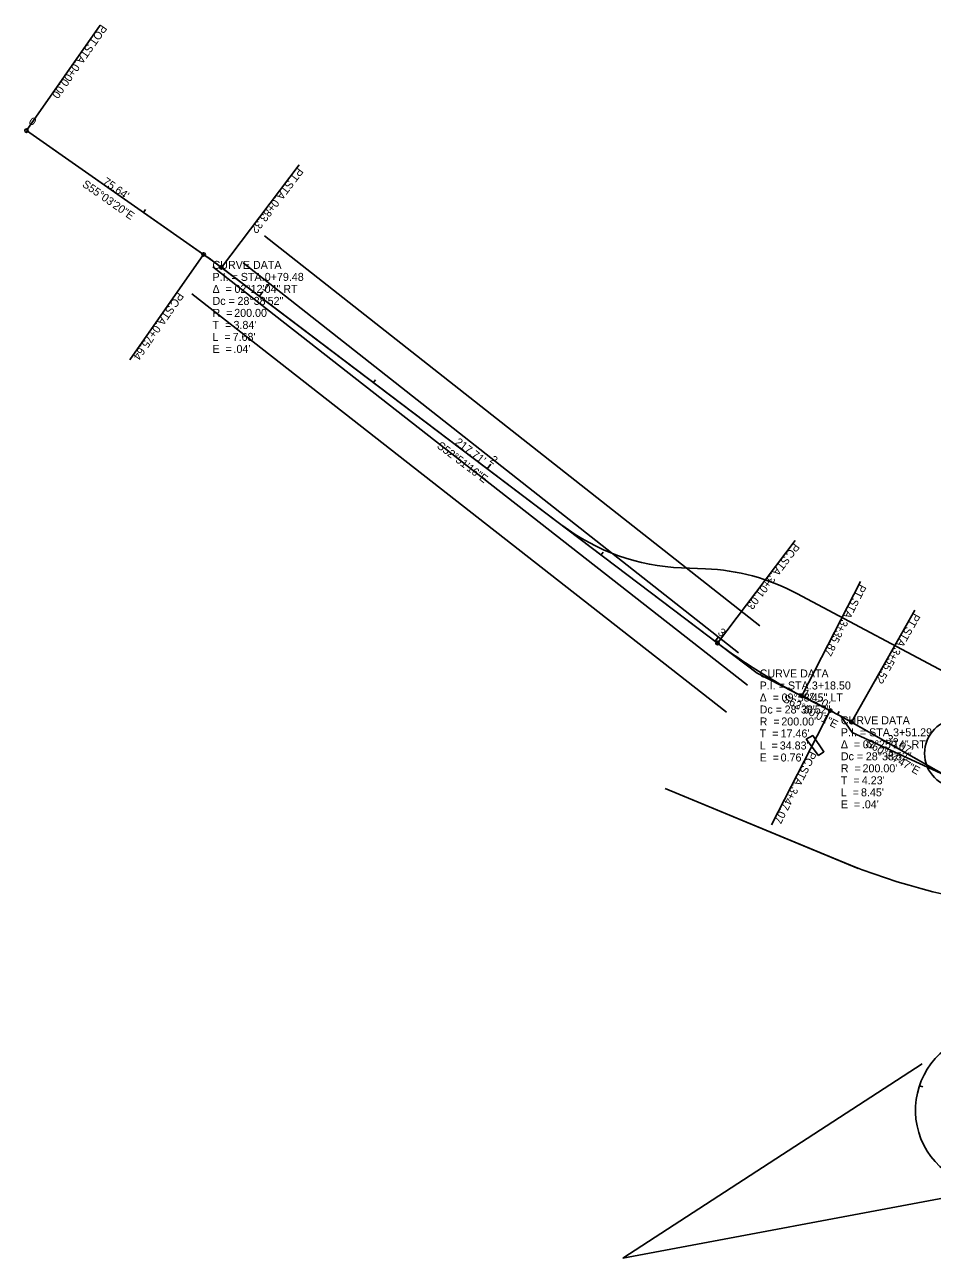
# Model space of a CAD drawing. Extents: x 1438827 to 1439459, y 422182 to 422799.
# Drawn here: x 1438826.8 to 1439144.3, y 422366.9 to 422798.6 of the extents above; entities that cross this region are included whole.
import ezdxf

# ---------------------------------------------------------------- set-up
doc = ezdxf.new("R2010")
doc.units = 0
for name, color, linetype in [('DR_X_Ditch', 7, 'Continuous'), ('PV_X_Curb', 7, 'Continuous'), ('RD_X_Fence', 7, 'Continuous'), ('SV_P_Mon_Cells_Set', 7, 'Continuous'), ('SV_X_Shot_Marker', 7, 'Continuous'), ('SV_X_Text_Elevation', 7, 'Continuous'), ('SV_X_Toe_of_Slope', 7, 'Continuous'), ('SV_X_Top_of_Bank', 7, 'Continuous')]:
    doc.layers.add(name, color=color, linetype=linetype)

msp = doc.modelspace()

# ---------------------------------------------------------------- linework, layer by layer
at = {"layer": 'RD_X_Fence'}
for p, q in [((1438827.41, 422761.49), (1438828.55, 422763.13)), ((1438868.39, 422732.86), (1438869.08, 422733.84)), ((1438908.91, 422703.58), (1438910.12, 422705.17)), ((1438948.77, 422673.39), (1438949.49, 422674.34)), ((1438988.62, 422643.19), (1438989.83, 422644.79)), ((1439028.48, 422613), (1439029.2, 422613.96)), ((1439068.33, 422582.81), (1439069.54, 422584.4)), ((1439111.18, 422557.2), (1439111.74, 422558.26)), ((1439139.79, 422427.29), (1439140.93, 422426.91))]:
    msp.add_line(p, q, dxfattribs=at)
at = {"layer": 'SV_P_Mon_Cells_Set'}
for p, q in [((1438910.71, 422724.64), (1439083.91, 422588.15)), ((1438892.64, 422713.87), (1439079.64, 422567.42)), ((1438903.28, 422715.22), (1439076.48, 422578.72)), ((1438885.24, 422704.42), (1439072.24, 422557.97)), ((1439056.55, 422608.48), (1439064.95, 422608.16)), ((1439096.93, 422599.51), (1439153.88, 422569.15)), ((1439112.34, 422556.63), (1439116.26, 422550.93)), ((1439102.45, 422549.82), (1439106.37, 422544.12))]:
    msp.add_line(p, q, dxfattribs=at)
msp.add_lwpolyline([(1438827.41, 422761.49), (1438892.56, 422715.97), (1439083.08, 422571.64), (1439112.34, 422556.63), (1439116.26, 422550.93), (1439148.71, 422535.99), (1439192.93, 422513.28), (1439192.97, 422468.35)], dxfattribs=at)
msp.add_lwpolyline([(1439100.17, 422548.56), (1439102.45, 422549.82), (1439106.37, 422544.12), (1439104.49, 422542.83)], close=True, dxfattribs=at)
msp.add_circle((1439153.56, 422543.57), 12, dxfattribs=at)
for centre, start, end in [((1439059.38, 422682.43), 232.8544, 267.807), ((1439062.12, 422534.21), 61.9355, 87.807)]:
    msp.add_arc(centre, 74, start, end, dxfattribs=at)
at = {"layer": 'SV_X_Shot_Marker'}
for q in [(1439118.31, 422503.3), (1439111.66, 422506.05)]:
    msp.add_line((1439050.84, 422531.26), q, dxfattribs=at)
msp.add_arc((1439203.27, 422727.07), 239.25, 247.4883, 280.5602, dxfattribs=at)
msp.add_arc((1439203.27, 422727.07), 239.25, 247.4883, 280.5602, dxfattribs=at)
at = {"layer": 'SV_X_Text_Elevation'}
for p, q in [((1438827.41, 422761.49), (1438892.56, 422715.97)), ((1438827.41, 422761.49), (1438889.41, 422718.17)), ((1438892.56, 422715.97), (1439083.08, 422571.64)), ((1438895.62, 422713.65), (1439069.16, 422582.18)), ((1439083.08, 422571.64), (1439112.34, 422556.63)), ((1439098.61, 422563.67), (1439108.58, 422558.55)), ((1439112.34, 422556.63), (1439149.11, 422535.74)), ((1439116.01, 422554.54), (1439149.11, 422535.74)), ((1439036.05, 422366.88), (1439140.77, 422434.91)), ((1439270.43, 422411.02), (1439036.05, 422366.88))]:
    msp.add_line(p, q, dxfattribs=at)
for centre, radius, start, end in [((1438774.85, 422554.23), 200, 52.8544, 55.0554), ((1438774.85, 422554.23), 200, 52.8544, 55.0554), ((1439189.93, 422741.61), 200, 232.8544, 242.8336), ((1439189.93, 422741.61), 200, 232.8544, 242.8336), ((1439017.26, 422380.62), 200, 60.413, 62.8336), ((1439017.26, 422380.62), 200, 60.413, 62.8336), ((1439165.39, 422418.71), 27, 123.0119, 280.6668), ((1439165.39, 422418.71), 27, 123.0119, 280.6668)]:
    msp.add_arc(centre, radius, start, end, dxfattribs=at)
at = {"layer": 'SV_X_Toe_of_Slope'}
for p, q in [((1438827.41, 422761.49), (1438853.18, 422798.38)), ((1438895.62, 422713.65), (1438922.79, 422749.52)), ((1438889.41, 422718.17), (1438863.63, 422681.28)), ((1439069.16, 422582.18), (1439096.33, 422618.05)), ((1439098.61, 422563.67), (1439119.16, 422603.7)), ((1439116.01, 422554.54), (1439138.23, 422593.67)), ((1439108.58, 422558.55), (1439088.03, 422518.52))]:
    msp.add_line(p, q, dxfattribs=at)
for centre in [(1438827.41, 422761.49), (1438889.41, 422718.17), (1438895.62, 422713.65), (1439069.16, 422582.18), (1439098.61, 422563.67), (1439108.58, 422558.55), (1439116.01, 422554.54)]:
    msp.add_circle(centre, 0.6, dxfattribs=at)

# ---------------------------------------------------------------- texts
at = {"layer": 'DR_X_Ditch'}
for s, rotation, p in [("75.64'", 325.0554, (1438853.87, 422743.05)), ("217.71'", 322.8544, (1438977.08, 422651.97)), ("11.20'", 332.8336, (1439098.67, 422563.69)), ("38.07'", 330.413, (1439127.75, 422547.92))]:
    msp.add_text(s, height=2.8, rotation=rotation, dxfattribs=at).set_placement(p)
at = {"layer": 'PV_X_Curb'}
for s, p in [('CURVE DATA', (1438892.51, 422713.11)), ('P.I. = STA. ', (1438892.51, 422708.91)), ('0+79.48', (1438910.78, 422708.91)), ('Δ  = ', (1438892.51, 422704.71)), ('02°12\'04" RT', (1438900.19, 422704.71)), ('Dc = ', (1438892.51, 422700.51)), ('28°38\'52"', (1438901.25, 422700.51)), ('R  = ', (1438892.51, 422696.31)), ("200.00'", (1438900.1, 422696.31)), ('T  = ', (1438892.51, 422692.11)), ("3.84'", (1438899.85, 422692.11)), ('L  = ', (1438892.51, 422687.91)), ("7.68'", (1438899.55, 422687.91)), ('E  = ', (1438892.51, 422683.71)), (".04'", (1438899.85, 422683.71)), ('CURVE DATA', (1439083.89, 422570.13)), ('P.I. = STA. ', (1439083.89, 422565.93)), ('3+18.50', (1439102.15, 422565.93)), ('Δ  = ', (1439083.89, 422561.73)), ('09°58\'45" LT', (1439091.56, 422561.73)), ('Dc = ', (1439083.89, 422557.53)), ('28°38\'52"', (1439092.63, 422557.53)), ('R  = ', (1439083.89, 422553.33)), ("200.00'", (1439091.47, 422553.33)), ('CURVE DATA', (1439112.29, 422553.75)), ('T  = ', (1439083.89, 422549.13)), ("17.46'", (1439091.22, 422549.13)), ('P.I. = STA. ', (1439112.29, 422549.55)), ('3+51.29', (1439130.56, 422549.55)), ('L  = ', (1439083.89, 422544.93)), ("34.83'", (1439090.93, 422544.93)), ('Δ  = ', (1439112.29, 422545.35)), ('02°25\'14" RT', (1439119.97, 422545.35)), ('E  = ', (1439083.89, 422540.73)), ("0.76'", (1439091.23, 422540.73)), ('Dc = ', (1439112.29, 422541.15)), ('28°38\'52"', (1439121.03, 422541.15)), ('R  = ', (1439112.29, 422536.95)), ("200.00'", (1439119.88, 422536.95)), ('T  = ', (1439112.29, 422532.75)), ("4.23'", (1439119.63, 422532.75)), ('L  = ', (1439112.29, 422528.55)), ("8.45'", (1439119.34, 422528.55)), ('E  = ', (1439112.29, 422524.35)), (".04'", (1439119.64, 422524.35))]:
    msp.add_text(s, height=2.8, dxfattribs=at).set_placement(p)
at = {"layer": 'RD_X_Fence'}
for s, rotation, p in [('0', 325.0554, (1438827.93, 422764.18)), ('1', 322.8544, (1438909.69, 422706.12)), ('2', 322.8544, (1438989.3, 422645.82)), ('3', 322.8544, (1439069.02, 422585.43))]:
    msp.add_text(s, height=2.8, rotation=rotation, dxfattribs=at).set_placement(p)
at = {"layer": 'SV_X_Toe_of_Slope'}
for s, rotation, p in [('POT', 235.0554, (1438853.54, 422798.82)), (' STA. ', 235.0554, (1438849.41, 422792.92)), ('0+00.00', 235.0554, (1438844, 422785.17)), ('PT', 232.8544, (1438922.28, 422748.78)), (' STA. ', 232.8544, (1438919.62, 422745.26)), ('0+83.32', 232.8544, (1438913.91, 422737.73)), ('PC', 235.0554, (1438880.38, 422705.18)), (' STA. ', 235.0554, (1438877.75, 422701.42)), ('0+75.64', 235.0554, (1438872.34, 422693.67)), ('PC', 232.8544, (1439095.87, 422617.38)), (' STA. ', 232.8544, (1439093.1, 422613.72)), ('3+01.03', 232.8544, (1439087.4, 422606.19)), ('PT', 242.8336, (1439118.85, 422603.01)), (' STA. ', 242.8336, (1439116.83, 422599.08)), ('PT', 240.413, (1439137.82, 422592.87)), ('3+35.87', 242.8336, (1439112.52, 422590.67)), (' STA. ', 240.413, (1439135.64, 422589.03)), ('3+55.52', 240.413, (1439130.98, 422580.81)), ('PC', 242.8336, (1439101.46, 422544.59)), (' STA. ', 242.8336, (1439099.37, 422540.51)), ('3+47.07', 242.8336, (1439095.05, 422532.1))]:
    msp.add_text(s, height=2.8, rotation=rotation, dxfattribs=at).set_placement(p)
at = {"layer": 'SV_X_Top_of_Bank'}
for s, rotation, p in [('S55°03\'20"E', 325.0554, (1438846.69, 422742.16)), ('S52°51\'16"E', 322.8544, (1438970.77, 422650.7)), ('S62°50\'01"E', 332.8336, (1439091.67, 422561.84)), ('S60°24\'47"E', 330.413, (1439120.68, 422546.37))]:
    msp.add_text(s, height=2.8, rotation=rotation, dxfattribs=at).set_placement(p)

doc.saveas('drawing.dxf')
